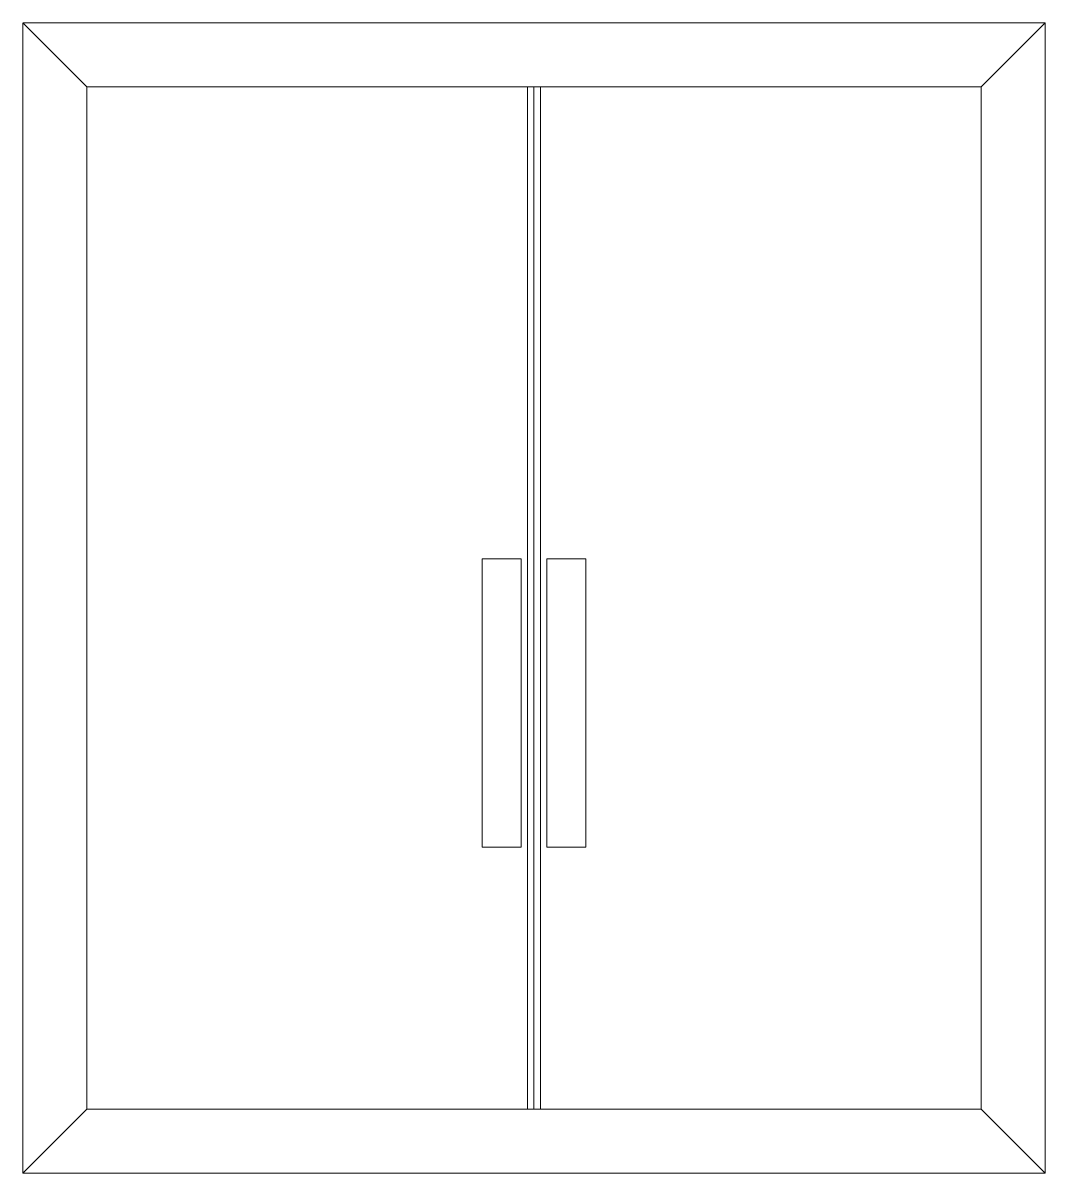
# Model space of a CAD drawing. Header units: metres. Extents: x 0 to 80, y 0 to 90.
import ezdxf

# ---------------------------------------------------------------- set-up
doc = ezdxf.new("R2010")
doc.units = ezdxf.units.M
doc.header["$LTSCALE"] = 5
doc.header["$MEASUREMENT"] = 0
doc.layers.add('A-ELEV-PATT', color=8, linetype='Continuous', lineweight=18)
doc.layers.add('A-FURN', color=8, linetype='Continuous', lineweight=18)

msp = doc.modelspace()

# ---------------------------------------------------------------- linework, layer by layer
at = {"layer": 'A-ELEV-PATT'}
for p, q in [((39, 48.078), (35.949, 48.078)), ((35.949, 48.078), (35.949, 25.509)), ((39, 25.509), (39, 48.078)), ((41, 48.078), (44.051, 48.078)), ((41, 25.509), (41, 48.078)), ((44.051, 48.078), (44.051, 25.509))]:
    msp.add_line(p, q, dxfattribs=at)
at = {"layer": 'A-FURN'}
for p, q in [((0, 0), (0, 90)), ((0, 90), (80, 90)), ((5, 85), (0, 90)), ((75, 85), (80, 90)), ((80, 90), (80, 0)), ((75, 85), (5, 85)), ((5, 85), (5, 5)), ((39.5, 85), (40, 85)), ((39.5, 85), (39.5, 5)), ((40, 85), (40, 5)), ((40, 85), (40.5, 85)), ((40.5, 85), (40.5, 5)), ((75, 5), (75, 85)), ((39, 25.509), (35.949, 25.509)), ((44.051, 25.509), (41, 25.509)), ((0, 0), (5, 5)), ((5, 5), (75, 5)), ((80, 0), (75, 5)), ((80, 0), (0, 0))]:
    msp.add_line(p, q, dxfattribs=at)

doc.saveas('drawing.dxf')
